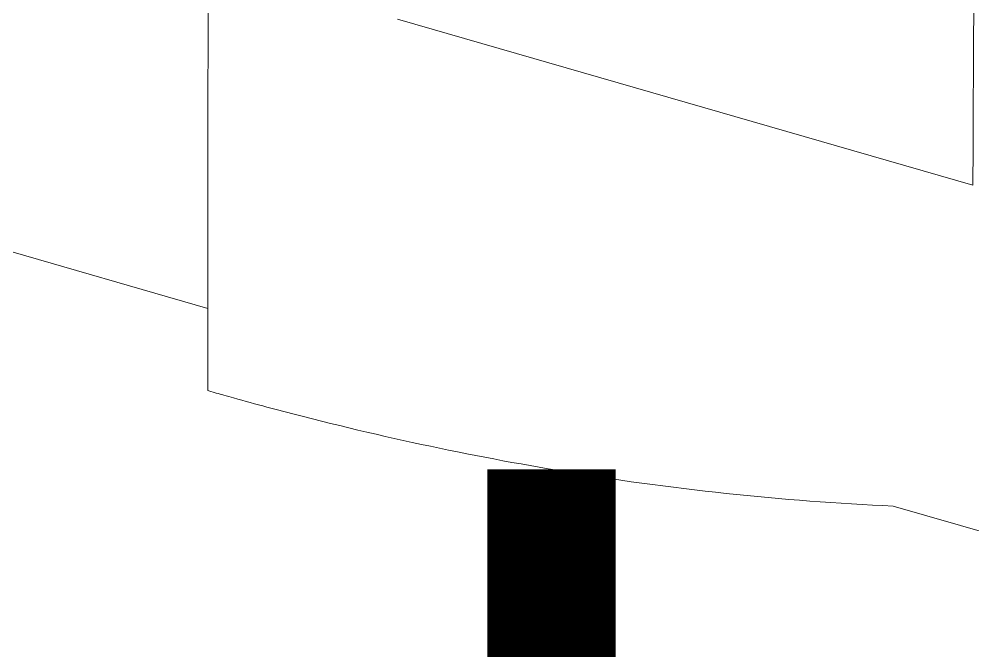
# Model space of a CAD drawing. Header units: inches. Extents: x 0 to 92454, y -34894 to 11.
# Drawn here: x 74647.3 to 74669.62, y -33823.59 to -33808.79 of the extents above; entities that cross this region are included whole.
import ezdxf

# ---------------------------------------------------------------- set-up
doc = ezdxf.new("R2010")
doc.units = ezdxf.units.IN
doc.header["$MEASUREMENT"] = 0
doc.linetypes.add('ACAD_ISO03W100', pattern=[30, 12, -18])
doc.layers.add('SI-TOPOLOGY-Ethernet', color=7, linetype='Continuous', lineweight=13, true_color=0x3cf000)

# ---------------------------------------------------------------- blocks, each defined once
blk = doc.blocks.new('A$C027ebf9d')
at = {"color": 0, "linetype": 'Continuous', "lineweight": 0}
for p, q in [((18.8013, -18.7614), (18.0853, -18.5547)), ((17.5156, -18.8185), (17.8497, -18.915)), ((17.86, -19.0202), (17.8497, -19.0172)), ((18.7021, -19.161), (19.0362, -19.2575))]:
    blk.add_line(p, q, dxfattribs=at)
for points, knots in [([(18.9305, -14.9341), (18.9259, -15.0071), (18.907, -15.3149), (18.8814, -15.7854), (18.8578, -16.3024), (18.8382, -16.8039), (18.8225, -17.3048), (18.8106, -17.8432), (18.8042, -18.2837), (18.8019, -18.5885), (18.8014, -18.7342), (18.8013, -18.7614)], [0.1237088, 0.1237088, 0.1237088, 0.1237088, 0.1666156, 0.3049644, 0.4020326, 0.474555, 0.6050941, 0.7036498, 0.8010898, 0.8739842, 0.8907937, 0.8907937, 0.8907937, 0.8907937]), ([(17.8501, -18.4766), (17.8499, -18.5282), (17.8497, -18.6392), (17.8497, -18.8192), (17.8497, -18.9479), (17.8497, -19.0172)], [0.8886906, 0.8886906, 0.8886906, 0.8886906, 0.920473, 0.9571686, 1, 1, 1, 1]), ([(17.8501, -18.4766), (17.8499, -18.5282), (17.8497, -18.6392), (17.8497, -18.7851), (17.8497, -18.8798), (17.8497, -18.915)], [0.88869063, 0.88869063, 0.88869063, 0.88869063, 0.92047301, 0.9571686, 0.97893334, 0.97893334, 0.97893334, 0.97893334]), ([(17.86, -19.0202), (17.8631, -19.0211), (17.8663, -19.022), (17.8735, -19.0241), (17.8776, -19.0252), (17.8955, -19.0302), (17.9093, -19.034), (18.0438, -19.0701), (18.1643, -19.0963), (18.4248, -19.1399), (18.5644, -19.1548), (18.7021, -19.161)], [-2.494432, -2.494432, -2.494432, -2.494432, -2.466522, -2.466522, -2.430927, -2.430927, -2.309023, -2.309023, -1.247286, -1.247286, -0.000001, -0.000001, -0.000001, -0.000001])]:
    blk.add_open_spline(points, degree=3, knots=knots, dxfattribs=at)

msp = doc.modelspace()

# ---------------------------------------------------------------- linework, layer by layer
at = {"layer": 'SI-TOPOLOGY-Ethernet', "linetype": 'ACAD_ISO03W100', "ltscale": 0.01, "const_width": 3, "flags": 128}
msp.add_lwpolyline([(74659.759, -33819.336), (74659.759, -33977.662), (74802.583, -33977.662), (74802.583, -34053.735)], dxfattribs=at)

# ---------------------------------------------------------------- block references
at = {"xscale": 18.8131500959034, "yscale": 18.8131500959034, "zscale": 18.8131500959034}
msp.add_blockref('A$C027ebf9d', (74315.912, -33459.72), dxfattribs=at)

doc.saveas('drawing.dxf')
